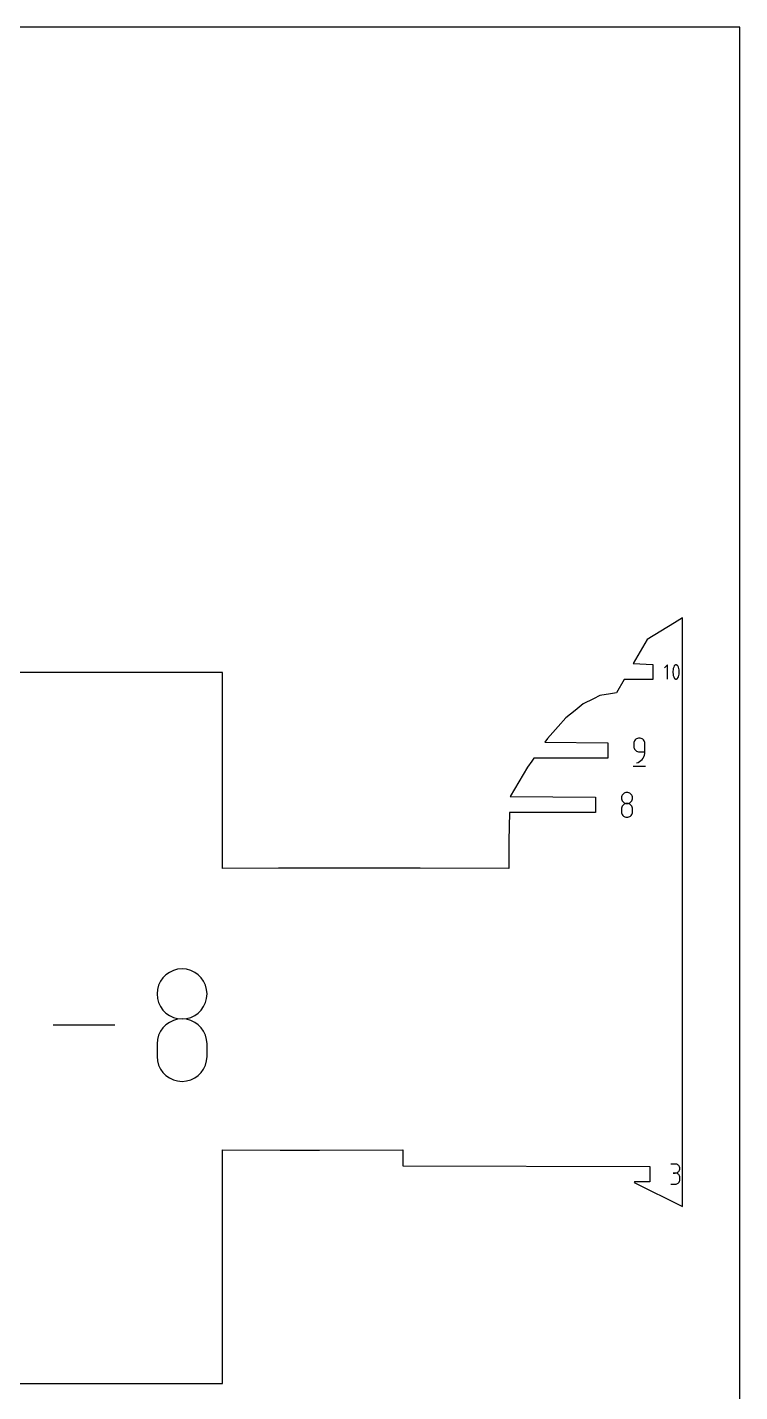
# Model space of a CAD drawing. Extents: x 0 to 900, y 0 to 1000.
# Drawn here: x 763.1 to 900, y 737.8 to 1000 of the extents above; entities that cross this region are included whole.
import ezdxf

# ---------------------------------------------------------------- set-up
doc = ezdxf.new("R2010")
doc.units = 0

msp = doc.modelspace()

# ---------------------------------------------------------------- linework, layer by layer
at = {"layer": 'annotation', "color": 1}
for p, q in [((886.132064, 877.464821), (885.523051, 876.855637)), ((886.132064, 874.725381), (886.132064, 877.464821)), ((887.185728, 876.487608), (887.159475, 876.225256)), ((887.159475, 876.225256), (887.159475, 875.961822)), ((887.159475, 875.961822), (887.185728, 875.69933)), ((887.238233, 876.74685), (887.185728, 876.487608)), ((887.316992, 877.000957), (887.238233, 876.74685)), ((887.422003, 877.247902), (887.316992, 877.000957)), ((887.457366, 877.306708), (887.422003, 877.247902)), ((887.422003, 877.247902), (887.422003, 877.247902)), ((887.501437, 877.356822), (887.457366, 877.306708)), ((887.552758, 877.397758), (887.501437, 877.356822)), ((887.609869, 877.429031), (887.552758, 877.397758)), ((887.67131, 877.450156), (887.609869, 877.429031)), ((887.735624, 877.460648), (887.67131, 877.450156)), ((887.80135, 877.460022), (887.735624, 877.460648)), ((887.867029, 877.447793), (887.80135, 877.460022)), ((887.931203, 877.423476), (887.867029, 877.447793)), ((887.955769, 877.410567), (887.931203, 877.423476)), ((887.931203, 877.423476), (887.931203, 877.423476)), ((887.979343, 877.395738), (887.955769, 877.410567)), ((888.00181, 877.379109), (887.979343, 877.395738)), ((888.023056, 877.360795), (888.00181, 877.379109)), ((888.042965, 877.340915), (888.023056, 877.360795)), ((888.061423, 877.319585), (888.042965, 877.340915)), ((888.078316, 877.296923), (888.061423, 877.319585)), ((888.09353, 877.273047), (888.078316, 877.296923)), ((888.106949, 877.248074), (888.09353, 877.273047)), ((888.212469, 877.00062), (888.106949, 877.248074)), ((888.106949, 877.248074), (888.106949, 877.248074)), ((888.291609, 876.746131), (888.212469, 877.00062)), ((888.344369, 876.486634), (888.291609, 876.746131)), ((888.370749, 876.224156), (888.344369, 876.486634)), ((888.344369, 875.698357), (888.370749, 875.960721)), ((888.370749, 875.960721), (888.370749, 876.224156)), ((887.185728, 875.69933), (887.238233, 875.439808)), ((887.238233, 875.439808), (887.316992, 875.185282)), ((887.316992, 875.185282), (887.422003, 874.937777)), ((887.422003, 874.937777), (887.422003, 874.937777)), ((887.422003, 874.937777), (887.435373, 874.912853)), ((887.435373, 874.912853), (887.450474, 874.889096)), ((887.450474, 874.889096), (887.467242, 874.866577)), ((887.467242, 874.866577), (887.485613, 874.845369)), ((887.485613, 874.845369), (887.505525, 874.825544)), ((887.505525, 874.825544), (887.526912, 874.807174)), ((887.526912, 874.807174), (887.549712, 874.790331)), ((887.549712, 874.790331), (887.573861, 874.775088)), ((887.573861, 874.775088), (887.599295, 874.761515)), ((887.599295, 874.761515), (887.599295, 874.761515)), ((887.599295, 874.761515), (887.662963, 874.737714)), ((887.662963, 874.737714), (887.72826, 874.72589)), ((887.72826, 874.72589), (887.79371, 874.725559)), ((887.79371, 874.725559), (887.857836, 874.73624)), ((887.857836, 874.73624), (887.919162, 874.757451)), ((887.919162, 874.757451), (887.976213, 874.78871)), ((887.976213, 874.78871), (888.027512, 874.829533)), ((888.027512, 874.829533), (888.071582, 874.87944)), ((888.071582, 874.87944), (888.106949, 874.937948)), ((888.106949, 874.937948), (888.212469, 875.184944)), ((888.106949, 874.937948), (888.106949, 874.937948)), ((888.212469, 875.184944), (888.291609, 875.439089)), ((888.291609, 875.439089), (888.344369, 875.698357)), ((879.79285, 862.8689), (879.713892, 862.70263)), ((879.898127, 863.017889), (879.79285, 862.8689)), ((880.026685, 863.146573), (879.898127, 863.017889)), ((880.175486, 863.251926), (880.026685, 863.146573)), ((880.341494, 863.330923), (880.175486, 863.251926)), ((880.52167, 863.38054), (880.341494, 863.330923)), ((880.712978, 863.397751), (880.52167, 863.38054)), ((880.904682, 863.38054), (880.712978, 863.397751)), ((880.712978, 863.397751), (880.712978, 863.397751)), ((881.085069, 863.330923), (880.904682, 863.38054)), ((881.251138, 863.251926), (881.085069, 863.330923)), ((881.39989, 863.146573), (881.251138, 863.251926)), ((881.528324, 863.017889), (881.39989, 863.146573)), ((881.63344, 862.8689), (881.528324, 863.017889)), ((881.712237, 862.70263), (881.63344, 862.8689)), ((879.664289, 862.522105), (879.64708, 862.330349)), ((879.64708, 862.330349), (879.64708, 861.796647)), ((879.64708, 861.796647), (879.64708, 861.796647)), ((879.64708, 861.796647), (879.664289, 861.604902)), ((879.713892, 862.70263), (879.664289, 862.522105)), ((879.664289, 861.604902), (879.713892, 861.424404)), ((879.713892, 861.424404), (879.79285, 861.258175)), ((879.79285, 861.258175), (879.898127, 861.109233)), ((879.898127, 861.109233), (880.026685, 860.980599)), ((880.026685, 860.980599), (880.175486, 860.875293)), ((880.175486, 860.875293), (880.341494, 860.796336)), ((880.341494, 860.796336), (880.52167, 860.746747)), ((880.52167, 860.746747), (880.712978, 860.729546)), ((880.712978, 860.729546), (881.778875, 860.729546)), ((881.686405, 860.094847), (881.755276, 860.405915)), ((881.761716, 862.522105), (881.712237, 862.70263)), ((881.755276, 860.405915), (881.778875, 860.729546)), ((881.778875, 862.330349), (881.761716, 862.522105)), ((881.778875, 860.729546), (881.778875, 862.330349)), ((881.778875, 862.330349), (881.778875, 862.330349)), ((879.513881, 857.997751), (881.913881, 857.997751)), ((880.179578, 858.597751), (880.484393, 858.71134)), ((880.179578, 858.597751), (880.179578, 858.597751)), ((880.484393, 858.71134), (880.764175, 858.864877)), ((880.764175, 858.864877), (881.016034, 859.054448)), ((881.016034, 859.054448), (881.237077, 859.276143)), ((881.237077, 859.276143), (881.424415, 859.526049)), ((881.424415, 859.526049), (881.575154, 859.800254)), ((881.575154, 859.800254), (881.686405, 860.094847)), ((877.407228, 852.424278), (877.328302, 852.258533)), ((877.512473, 852.572892), (877.407228, 852.424278)), ((877.641006, 852.701324), (877.512473, 852.572892)), ((877.789797, 852.806524), (877.641006, 852.701324)), ((877.955817, 852.885443), (877.789797, 852.806524)), ((878.136036, 852.935031), (877.955817, 852.885443)), ((878.327423, 852.952238), (878.136036, 852.935031)), ((878.51881, 852.935031), (878.327423, 852.952238)), ((878.327423, 852.952238), (878.327423, 852.952238)), ((878.699028, 852.885443), (878.51881, 852.935031)), ((878.865048, 852.806524), (878.699028, 852.885443)), ((879.01384, 852.701324), (878.865048, 852.806524)), ((879.142373, 852.572892), (879.01384, 852.701324)), ((879.247617, 852.424278), (879.142373, 852.572892)), ((879.326543, 852.258533), (879.247617, 852.424278)), ((877.278725, 852.078705), (877.261525, 851.887846)), ((877.261525, 851.887846), (877.261525, 851.887846)), ((877.261525, 851.887846), (877.278735, 851.69609)), ((877.278725, 849.945008), (877.261525, 849.753342)), ((877.261525, 849.753342), (877.261525, 849.22235)), ((877.328302, 852.258533), (877.278725, 852.078705)), ((877.328302, 850.125463), (877.278725, 849.945008)), ((877.278735, 851.69609), (877.328337, 851.515565)), ((877.407228, 850.291681), (877.328302, 850.125463)), ((877.328337, 851.515565), (877.407295, 851.349295)), ((877.512473, 850.440633), (877.407228, 850.291681)), ((877.407295, 851.349295), (877.512572, 851.200305)), ((877.641006, 850.569291), (877.512473, 850.440633)), ((877.512572, 851.200305), (877.64113, 851.071622)), ((877.789797, 850.674629), (877.641006, 850.569291)), ((877.64113, 851.071622), (877.789931, 850.966269)), ((877.955817, 850.753618), (877.789797, 850.674629)), ((877.789931, 850.966269), (877.955939, 850.887271)), ((878.136036, 850.803232), (877.955817, 850.753618)), ((877.955939, 850.887271), (878.136115, 850.837654)), ((878.327423, 850.820443), (878.136036, 850.803232)), ((878.136115, 850.837654), (878.327423, 850.820443)), ((878.327423, 850.820443), (878.518731, 850.837654)), ((878.51881, 850.803242), (878.327423, 850.820443)), ((878.327423, 850.820443), (878.327423, 850.820443)), ((878.327423, 850.820443), (878.327423, 850.820443)), ((878.518731, 850.837654), (878.698907, 850.887271)), ((878.699028, 850.753653), (878.51881, 850.803242)), ((878.698907, 850.887271), (878.864915, 850.966269)), ((878.865048, 850.674696), (878.699028, 850.753653)), ((878.864915, 850.966269), (879.013716, 851.071622)), ((879.01384, 850.56939), (878.865048, 850.674696)), ((879.013716, 851.071622), (879.142274, 851.200305)), ((879.142373, 850.440756), (879.01384, 850.56939)), ((879.142274, 851.200305), (879.247551, 851.349295)), ((879.247617, 850.291815), (879.142373, 850.440756)), ((879.247551, 851.349295), (879.326509, 851.515565)), ((879.326543, 850.125585), (879.247617, 850.291815)), ((879.326509, 851.515565), (879.376111, 851.69609)), ((879.376121, 852.078705), (879.326543, 852.258533)), ((879.376121, 849.945087), (879.326543, 850.125585)), ((879.376111, 851.69609), (879.39332, 851.887846)), ((879.39332, 851.887846), (879.376121, 852.078705)), ((879.39332, 849.753342), (879.376121, 849.945087)), ((879.39332, 851.887846), (879.39332, 851.887846)), ((879.39332, 849.22235), (879.39332, 849.753342)), ((879.39332, 849.753342), (879.39332, 849.753342)), ((877.261525, 849.22235), (877.261525, 849.22235)), ((877.261525, 849.22235), (877.278735, 849.030697)), ((877.278735, 849.030697), (877.328337, 848.850448)), ((877.328337, 848.850448), (877.407295, 848.684579)), ((877.407295, 848.684579), (877.512572, 848.536065)), ((877.512572, 848.536065), (877.64113, 848.407881)), ((877.64113, 848.407881), (877.789931, 848.303002)), ((877.789931, 848.303002), (877.955939, 848.224405)), ((877.955939, 848.224405), (878.136115, 848.175065)), ((878.136115, 848.175065), (878.327423, 848.157957)), ((878.327423, 848.157957), (878.518731, 848.175065)), ((878.327423, 848.157957), (878.327423, 848.157957)), ((878.518731, 848.175065), (878.698907, 848.224405)), ((878.698907, 848.224405), (878.864915, 848.303002)), ((878.864915, 848.303002), (879.013716, 848.407881)), ((879.013716, 848.407881), (879.142274, 848.536065)), ((879.142274, 848.536065), (879.247551, 848.684579)), ((879.247551, 848.684579), (879.326509, 848.850448)), ((879.326509, 848.850448), (879.376111, 849.030697)), ((879.376111, 849.030697), (879.39332, 849.22235)), ((790.42008, 818.360237), (789.749234, 817.885928)), ((791.168603, 818.716054), (790.42008, 818.360237)), ((791.981142, 818.939628), (791.168603, 818.716054)), ((792.844036, 819.017208), (791.981142, 818.939628)), ((793.70693, 818.939628), (792.844036, 819.017208)), ((792.844036, 819.017208), (792.844036, 819.017208)), ((794.519469, 818.716054), (793.70693, 818.939628)), ((795.267992, 818.360237), (794.519469, 818.716054)), ((795.938838, 817.885928), (795.267992, 818.360237)), ((788.339368, 815.889547), (788.115841, 815.078771)), ((788.695217, 816.636832), (788.339368, 815.889547)), ((789.169726, 817.306876), (788.695217, 816.636832)), ((789.749234, 817.885928), (789.169726, 817.306876)), ((796.518346, 817.306876), (795.938838, 817.885928)), ((796.992855, 816.636832), (796.518346, 817.306876)), ((797.348703, 815.889547), (796.992855, 816.636832)), ((797.572231, 815.078771), (797.348703, 815.889547)), ((788.115841, 815.078771), (788.038296, 814.218255)), ((788.038296, 814.218255), (788.038296, 814.218255)), ((788.038296, 814.218255), (788.115886, 813.353698)), ((788.115886, 813.353698), (788.339525, 812.539776)), ((797.348547, 812.539776), (797.572186, 813.353698)), ((797.572186, 813.353698), (797.649775, 814.218255)), ((797.649775, 814.218255), (797.572231, 815.078771)), ((797.649775, 814.218255), (797.649775, 814.218255)), ((788.339525, 812.539776), (788.695519, 811.790126)), ((788.695519, 811.790126), (789.170173, 811.118388)), ((789.170173, 811.118388), (789.749792, 810.538201)), ((789.749792, 810.538201), (790.420683, 810.063203)), ((795.267389, 810.063203), (795.93828, 810.538201)), ((795.93828, 810.538201), (796.517899, 811.118388)), ((796.517899, 811.118388), (796.992553, 811.790126)), ((796.992553, 811.790126), (797.348547, 812.539776)), ((779.924794, 808.222955), (768.091627, 808.222955)), ((789.749234, 808.273376), (789.169726, 807.693302)), ((790.42008, 808.748306), (789.749234, 808.273376)), ((791.168603, 809.104441), (790.42008, 808.748306)), ((790.420683, 810.063203), (791.16915, 809.707032)), ((791.981142, 809.328132), (791.168603, 809.104441)), ((791.16915, 809.707032), (791.981499, 809.483328)), ((792.844036, 809.405729), (791.981142, 809.328132)), ((791.981499, 809.483328), (792.844036, 809.405729)), ((792.844036, 809.405729), (793.706572, 809.483328)), ((793.70693, 809.328177), (792.844036, 809.405729)), ((792.844036, 809.405729), (792.844036, 809.405729)), ((792.844036, 809.405729), (792.844036, 809.405729)), ((793.706572, 809.483328), (794.518922, 809.707032)), ((794.519469, 809.104597), (793.70693, 809.328177)), ((794.518922, 809.707032), (795.267389, 810.063203)), ((795.267992, 808.748607), (794.519469, 809.104597)), ((795.938838, 808.273823), (795.267992, 808.748607)), ((796.518346, 807.693861), (795.938838, 808.273823)), ((788.115841, 805.458713), (788.038296, 804.594561)), ((788.339368, 806.272321), (788.115841, 805.458713)), ((788.695217, 807.021734), (788.339368, 806.272321)), ((789.169726, 807.693302), (788.695217, 807.021734)), ((796.992855, 807.022337), (796.518346, 807.693861)), ((797.348703, 806.272868), (796.992855, 807.022337)), ((797.572231, 805.459071), (797.348703, 806.272868)), ((797.649775, 804.594561), (797.572231, 805.459071)), ((788.038296, 804.594561), (788.038296, 802.200513)), ((797.649775, 802.200513), (797.649775, 804.594561)), ((797.649775, 804.594561), (797.649775, 804.594561)), ((788.038296, 802.200513), (788.038296, 802.200513)), ((788.038296, 802.200513), (788.115886, 801.336422)), ((788.115886, 801.336422), (788.339525, 800.523747)), ((788.339525, 800.523747), (788.695519, 799.775903)), ((796.992553, 799.775903), (797.348547, 800.523747)), ((797.348547, 800.523747), (797.572186, 801.336422)), ((797.572186, 801.336422), (797.649775, 802.200513)), ((788.695519, 799.775903), (789.170173, 799.106306)), ((789.170173, 799.106306), (789.749792, 798.528371)), ((789.749792, 798.528371), (790.420683, 798.055514)), ((790.420683, 798.055514), (791.16915, 797.701149)), ((791.16915, 797.701149), (791.981499, 797.478692)), ((791.981499, 797.478692), (792.844036, 797.401559)), ((792.844036, 797.401559), (793.706572, 797.478692)), ((792.844036, 797.401559), (792.844036, 797.401559)), ((793.706572, 797.478692), (794.518922, 797.701149)), ((794.518922, 797.701149), (795.267389, 798.055514)), ((795.267389, 798.055514), (795.93828, 798.528371)), ((795.93828, 798.528371), (796.517899, 799.106306)), ((796.517899, 799.106306), (796.992553, 799.775903)), ((887.615162, 781.518642), (886.750554, 781.518642)), ((887.770663, 781.504684), (887.615162, 781.518642)), ((887.916985, 781.464461), (887.770663, 781.504684)), ((887.615162, 779.789427), (887.182247, 779.789427)), ((887.182247, 779.789427), (887.615162, 779.789427)), ((887.615162, 779.789427), (887.770663, 779.803388)), ((887.770663, 779.775469), (887.615162, 779.789427)), ((887.615162, 779.789427), (887.615162, 779.789427)), ((887.770663, 779.803388), (887.916985, 779.843635)), ((887.916985, 779.735246), (887.770663, 779.775469)), ((888.051693, 781.400445), (887.916985, 781.464461)), ((887.916985, 779.843635), (888.051693, 779.907714)), ((888.051693, 779.67123), (887.916985, 779.735246)), ((888.172354, 781.315112), (888.051693, 781.400445)), ((888.051693, 779.907714), (888.172354, 779.993172)), ((888.172354, 779.585897), (888.051693, 779.67123)), ((888.276534, 781.210934), (888.172354, 781.315112)), ((888.172354, 779.993172), (888.276534, 780.097554)), ((888.276534, 779.481719), (888.172354, 779.585897)), ((888.361799, 781.090385), (888.276534, 781.210934)), ((888.276534, 780.097554), (888.361799, 780.218407)), ((888.361799, 779.36117), (888.276534, 779.481719)), ((888.425715, 780.95594), (888.361799, 781.090385)), ((888.361799, 780.218407), (888.425715, 780.353278)), ((888.425715, 779.226725), (888.361799, 779.36117)), ((888.46585, 780.810072), (888.425715, 780.95594)), ((888.425715, 780.353278), (888.46585, 780.499712)), ((888.46585, 779.080857), (888.425715, 779.226725)), ((888.479769, 780.655255), (888.46585, 780.810072)), ((888.46585, 780.499712), (888.479769, 780.655255)), ((888.479769, 778.92604), (888.46585, 779.080857)), ((888.479769, 780.655255), (888.479769, 780.655255)), ((888.479769, 778.493126), (888.479769, 778.92604)), ((888.479769, 778.92604), (888.479769, 778.92604)), ((886.750554, 777.62974), (887.615162, 777.62974)), ((887.615162, 777.62974), (887.770663, 777.643689)), ((887.615162, 777.62974), (887.615162, 777.62974)), ((887.770663, 777.643689), (887.916985, 777.683892)), ((887.916985, 777.683892), (888.051693, 777.747882)), ((888.051693, 777.747882), (888.172354, 777.833189)), ((888.172354, 777.833189), (888.276534, 777.937347)), ((888.276534, 777.937347), (888.361799, 778.057888)), ((888.361799, 778.057888), (888.425715, 778.192343)), ((888.425715, 778.192343), (888.46585, 778.338245)), ((888.46585, 778.338245), (888.479769, 778.493126))]:
    msp.add_line(p, q, dxfattribs=at)
at = {"layer": 'boundary', "color": 5}
for p, q in [((888.993794, 886.494865), (887.462652, 885.554051)), ((888.993794, 871.338407), (888.993794, 886.494865)), ((887.462652, 885.554051), (882.188277, 882.3132)), ((882.188277, 882.3132), (879.534278, 877.695101)), ((800.597106, 875.982231), (751.620674, 875.982231)), ((800.597106, 851.127561), (800.597106, 875.982231)), ((879.534278, 877.695101), (883.337626, 877.545101)), ((883.337626, 877.545101), (883.337625, 874.645101)), ((877.790253, 874.645101), (876.299584, 872.066561)), ((883.337625, 874.645101), (877.790253, 874.645101)), ((871.902466, 870.940101), (869.937521, 869.977879)), ((873.149417, 871.550715), (871.902466, 870.940101)), ((875.181059, 871.883399), (873.149417, 871.550715)), ((876.299584, 872.066561), (875.181059, 871.883399)), ((888.993793, 863.041405), (888.993794, 871.338407)), ((868.377586, 868.712908), (866.597275, 867.269241)), ((869.937521, 869.977879), (868.377586, 868.712908)), ((865.140197, 865.631018), (863.051276, 863.282377)), ((866.597275, 867.269241), (865.140197, 865.631018)), ((863.051276, 863.282377), (862.571474, 862.597751)), ((888.993794, 852.670149), (888.993793, 863.041405)), ((862.571474, 862.597751), (874.663881, 862.447751)), ((874.663881, 862.447751), (874.663881, 859.547751)), ((859.203639, 857.792195), (855.919889, 852.158107)), ((860.026126, 858.965804), (859.203639, 857.792195)), ((860.433968, 859.547751), (860.026126, 858.965804)), ((874.663881, 859.547751), (860.433968, 859.547751)), ((888.993794, 840.224647), (888.993794, 852.670149)), ((800.597106, 850.445859), (800.597106, 851.127561)), ((800.597106, 849.683817), (800.597106, 850.445859)), ((800.597106, 848.843344), (800.597106, 849.683817)), ((855.919889, 852.158107), (872.278025, 852.008108)), ((872.278025, 852.008108), (872.278025, 849.108108)), ((800.597106, 847.928082), (800.597106, 848.843344)), ((800.597106, 845.898031), (800.597106, 847.928082)), ((855.756508, 849.108108), (855.63496, 843.636676)), ((872.278025, 849.108108), (855.756508, 849.108108)), ((800.597106, 843.667766), (800.597106, 845.898031)), ((800.597106, 841.031105), (800.597106, 843.667766)), ((855.631906, 842.448971), (855.630374, 838.297999)), ((855.63496, 843.636676), (855.631906, 842.448971)), ((800.597106, 839.040898), (800.597106, 841.031105)), ((888.993794, 773.331318), (888.993794, 840.224647)), ((800.597106, 838.330007), (800.597106, 839.040898)), ((811.35406, 838.393594), (800.597106, 838.330007)), ((813.420972, 838.38674), (811.35406, 838.393594)), ((831.624896, 838.386739), (813.420972, 838.38674)), ((834.75723, 838.38674), (831.624896, 838.386739)), ((838.619425, 838.396458), (834.75723, 838.38674)), ((855.630374, 838.297999), (838.619425, 838.396458)), ((800.597106, 783.490508), (800.597106, 784.248866)), ((800.597106, 784.248866), (811.702451, 784.185276)), ((811.702451, 784.185276), (813.836305, 784.19213)), ((813.836305, 784.19213), (819.280342, 784.16758)), ((819.280342, 784.16758), (835.292099, 784.265761)), ((835.292099, 784.265761), (835.292109, 781.176388)), ((800.597106, 781.311138), (800.597106, 783.490508)), ((800.597106, 779.052978), (800.597106, 781.311138)), ((800.597106, 778.351076), (800.597106, 779.052978)), ((835.292109, 781.176388), (882.698723, 781.026388)), ((882.698723, 781.026388), (882.698723, 778.126388)), ((800.597106, 775.808694), (800.597106, 778.351076)), ((879.798653, 778.126388), (879.703653, 777.976388)), ((879.703653, 777.976388), (888.993794, 773.331318)), ((882.698723, 778.126388), (879.798653, 778.126388)), ((800.597106, 773.456315), (800.597106, 775.808694)), ((800.597106, 772.381789), (800.597106, 773.456315)), ((800.597106, 771.385758), (800.597106, 772.381789)), ((800.597106, 770.473317), (800.597106, 771.385758)), ((800.597106, 769.647539), (800.597106, 770.473317)), ((800.597106, 739.34403), (800.597106, 769.647539)), ((751.620534, 739.34403), (800.597106, 739.34403))]:
    msp.add_line(p, q, dxfattribs=at)
at = {"layer": 'frame', "color": 5}
for p, q in [((900, 1000), (0, 1000)), ((900, 0), (900, 1000))]:
    msp.add_line(p, q, dxfattribs=at)

doc.saveas('drawing.dxf')
